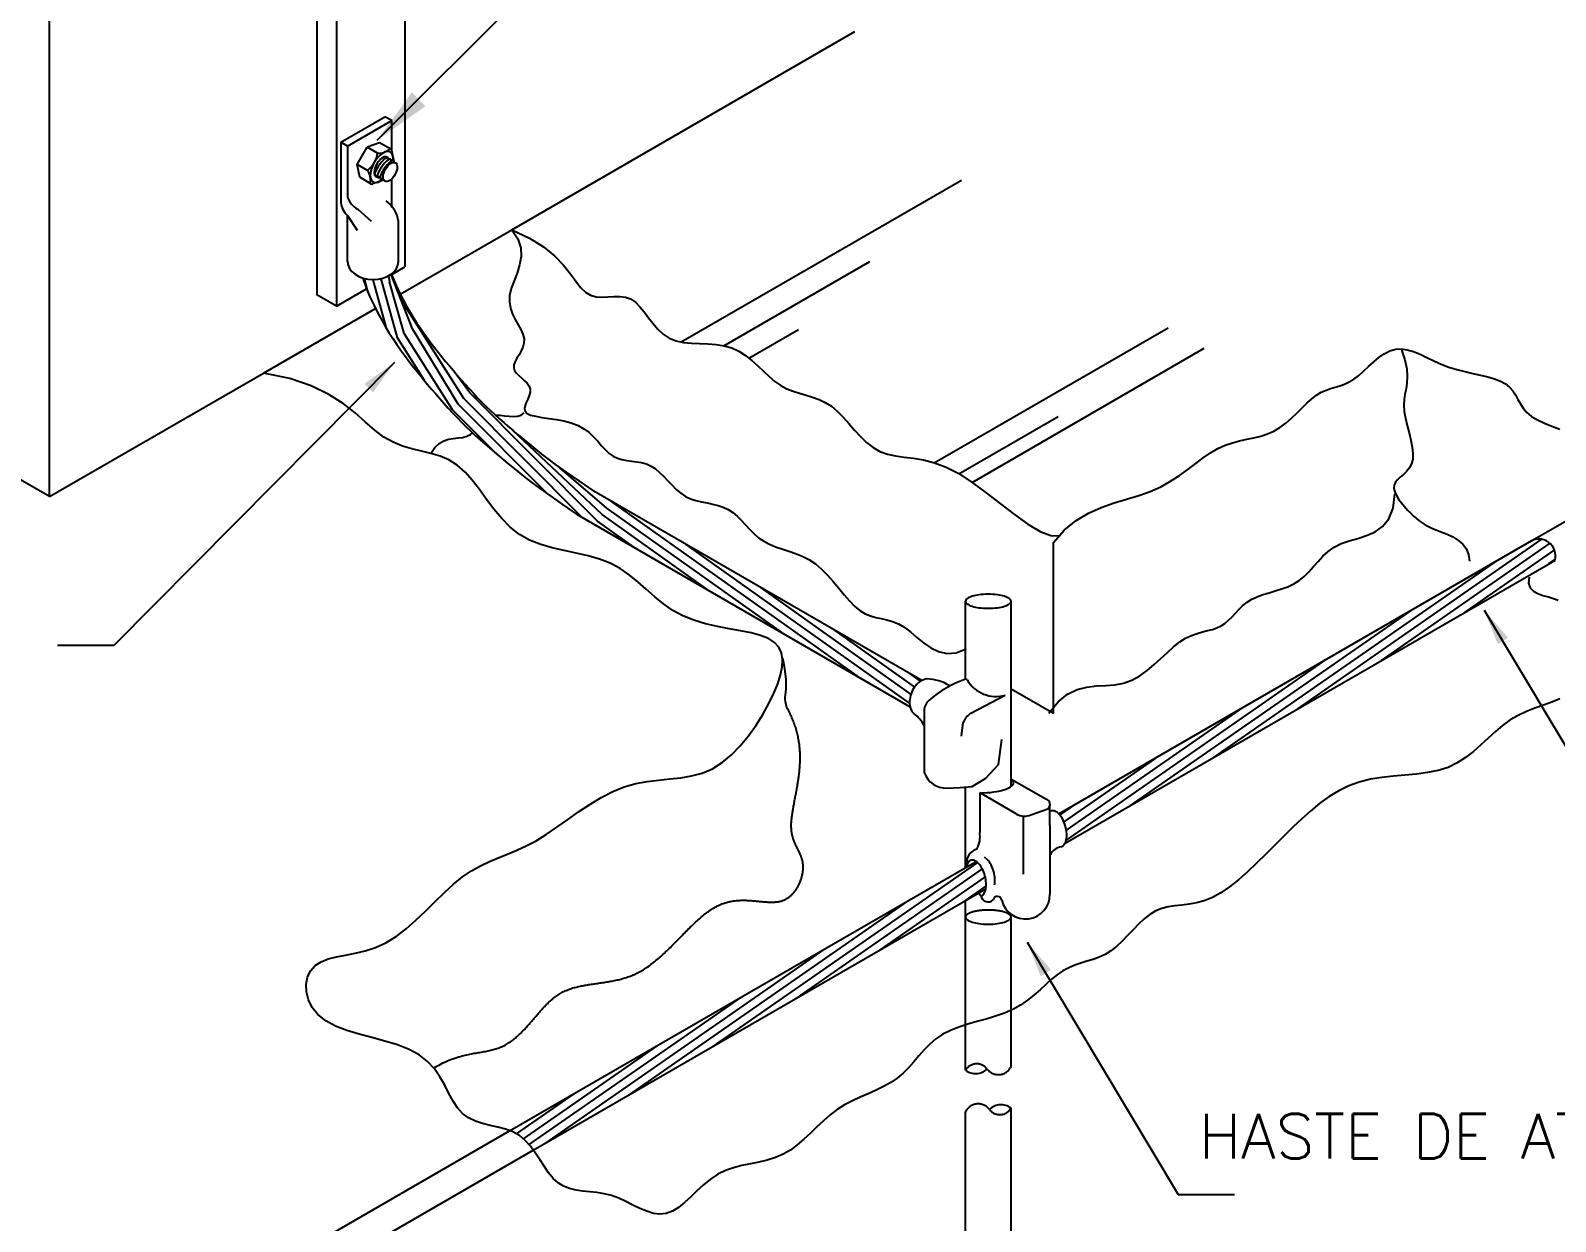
# Model space of a CAD drawing. Header units: millimetres. Extents: x -5068.9 to -5052.3, y -4736.3 to -4715.4.
# Drawn here: x -5063.64 to -5056.86, y -4729.06 to -4723.77 of the extents above; entities that cross this region are included whole.
import ezdxf

# ---------------------------------------------------------------- set-up
doc = ezdxf.new("R2010")
doc.units = ezdxf.units.MM
doc.header["$LTSCALE"] = 10
doc.linetypes.add('DASHEDX2', pattern=[1.5, 1, -0.5])
doc.layers.add('Termotécnica', color=7, linetype='Continuous')
doc.styles.add('r80', font='romans.shx')

msp = doc.modelspace()

# ---------------------------------------------------------------- linework, layer by layer
at = {"layer": 'Termotécnica', "color": 2}
for p, q in [((-5063.5553, -4725.8398), (-5063.5553, -4718.0406)), ((-5061.9753, -4723.5247), (-5061.9753, -4724.8181)), ((-5062.3667, -4723.6496), (-5062.3667, -4724.9431)), ((-5062.2792, -4723.7001), (-5062.2792, -4724.9936)), ((-5062.2792, -4723.7001), (-5062.2792, -4724.9936)), ((-5062.1871, -4724.3628), (-5062.1428, -4724.2861)), ((-5062.0874, -4724.2669), (-5062.1428, -4724.2861)), ((-5062.0967, -4724.3127), (-5062.1428, -4724.2861)), ((-5062.0372, -4724.2958), (-5062.0874, -4724.2669)), ((-5062.0233, -4724.3522), (-5062.0329, -4724.3018)), ((-5062.176, -4724.4203), (-5062.1871, -4724.3628)), ((-5062.141, -4724.3894), (-5062.1871, -4724.3628)), ((-5062.0624, -4724.3291), (-5062.0635, -4724.3375)), ((-5062.0499, -4724.3335), (-5062.0514, -4724.3445)), ((-5062.0379, -4724.3404), (-5062.0393, -4724.3514)), ((-5062.0259, -4724.3473), (-5062.0266, -4724.3537)), ((-5062.1258, -4724.4493), (-5062.176, -4724.4203)), ((-5062.07, -4724.4332), (-5062.1185, -4724.45)), ((-5062.1068, -4724.415), (-5062.096, -4724.4089)), ((-5062.0949, -4724.422), (-5062.084, -4724.4158)), ((-5062.0829, -4724.4286), (-5062.072, -4724.4224)), ((-5062.23, -4724.7947), (-5062.23, -4724.5911)), ((-5062.0035, -4724.7947), (-5062.0035, -4724.6169)), ((-5061.9958, -4724.9394), (-5061.5002, -4724.6533)), ((-5062.0337, -4724.8518), (-5061.9753, -4724.8181)), ((-5062.2792, -4724.9936), (-5062.1452, -4724.9162)), ((-5062.2792, -4724.9936), (-5062.3667, -4724.9431)), ((-5062.6038, -4725.2904), (-5062.1059, -4725.003)), ((-5062.0218, -4725.2437), (-5063.2688, -4726.5014)), ((-5059.0922, -4726.8042), (-5059.0922, -4726.0438)), ((-5059.4833, -4726.6518), (-5059.4833, -4726.3048)), ((-5059.2807, -4727.1281), (-5059.2807, -4726.3048)), ((-5057.1778, -4726.3437), (-5056.5065, -4727.4661)), ((-5063.2688, -4726.5014), (-5063.5188, -4726.5014)), ((-5059.4595, -4726.803), (-5059.3062, -4726.7226)), ((-5059.0922, -4726.8042), (-5059.2807, -4726.6953)), ((-5059.667, -4726.7914), (-5059.667, -4727.0663)), ((-5059.5004, -4726.9043), (-5059.4937, -4726.8443)), ((-5059.4833, -4727.4886), (-5059.4833, -4727.1303)), ((-5059.4202, -4727.1563), (-5059.4202, -4727.3333)), ((-5059.2575, -4727.2496), (-5059.4175, -4727.1563)), ((-5059.1257, -4727.1846), (-5059.2766, -4727.0986)), ((-5059.1922, -4727.2541), (-5059.1178, -4727.2269)), ((-5059.1077, -4727.3009), (-5059.1077, -4727.2118)), ((-5059.2275, -4727.26), (-5059.2275, -4727.5177)), ((-5059.1077, -4727.3009), (-5059.1077, -4727.6069)), ((-5059.4833, -4727.7089), (-5059.4833, -4727.6353)), ((-5059.209, -4727.8202), (-5058.5377, -4728.9425)), ((-5058.5377, -4728.9425), (-5058.2877, -4728.9425))]:
    msp.add_line(p, q, dxfattribs=at)
at = {"layer": 'Termotécnica', "color": 2, "ltscale": 1.6}
for p, q in [((-5062.0983, -4724.2557), (-5060.8418, -4722.9991)), ((-5062.2604, -4724.2644), (-5062.0638, -4724.1509)), ((-5062.2302, -4724.2818), (-5062.0336, -4724.1683)), ((-5062.0336, -4724.1683), (-5062.0638, -4724.1509)), ((-5062.0336, -4724.2998), (-5062.0336, -4724.1683)), ((-5062.2604, -4724.2644), (-5062.2604, -4724.5251)), ((-5062.2302, -4724.2818), (-5062.2604, -4724.2644)), ((-5062.2302, -4724.2818), (-5062.2302, -4724.5076)), ((-5062.0336, -4724.5488), (-5062.0336, -4724.4269)), ((-5062.1848, -4724.5624), (-5062.1251, -4724.6148)), ((-5062.2309, -4724.5898), (-5062.1868, -4724.6559))]:
    msp.add_line(p, q, dxfattribs=at)
at = {"layer": 'Termotécnica', "color": 3}
for p, q in [((-5063.5553, -4725.8398), (-5067.4355, -4723.5996)), ((-5061.5002, -4724.6533), (-5059.9753, -4723.7729)), ((-5063.5553, -4725.8398), (-5062.6038, -4725.2904)), ((-5059.6778, -4726.6569), (-5061.136, -4725.8151)), ((-5059.7299, -4726.7735), (-5061.2073, -4725.9206)), ((-5059.0687, -4727.2493), (-5056.9657, -4726.0351)), ((-5059.0405, -4727.3797), (-5056.8638, -4726.123)), ((-5061.5097, -4728.6586), (-5059.4362, -4727.4615)), ((-5061.4044, -4728.7444), (-5059.3932, -4727.5833))]:
    msp.add_line(p, q, dxfattribs=at)
at = {"layer": 'Termotécnica', "color": 1}
for p, q in [((-5060.7466, -4725.1519), (-5059.5004, -4724.4325)), ((-5061.942, -4725.0944), (-5062.0362, -4724.8517)), ((-5060.5575, -4725.1691), (-5059.908, -4724.7941)), ((-5062.1378, -4724.9343), (-5062.1552, -4724.8704)), ((-5062.0576, -4725.0909), (-5062.1166, -4724.8754)), ((-5062.0087, -4725.1334), (-5062.0805, -4724.871)), ((-5061.9783, -4725.1142), (-5062.0429, -4724.8849)), ((-5061.7125, -4725.4032), (-5061.9915, -4724.9656)), ((-5061.7635, -4725.4539), (-5061.9783, -4725.1142)), ((-5061.738, -4725.4286), (-5061.942, -4725.0944)), ((-5060.4463, -4725.2243), (-5060.2261, -4725.0971)), ((-5059.6218, -4725.6892), (-5058.5825, -4725.0891)), ((-5061.8886, -4725.3233), (-5062.0087, -4725.1334)), ((-5059.4536, -4725.7762), (-5058.4216, -4725.1803)), ((-5061.687, -4725.3778), (-5061.7525, -4725.2877)), ((-5061.1189, -4725.949), (-5061.687, -4725.3778)), ((-5061.5716, -4725.6468), (-5061.7635, -4725.4539)), ((-5061.3401, -4725.8286), (-5061.738, -4725.4286)), ((-5061.1851, -4725.9333), (-5061.7125, -4725.4032)), ((-5061.098, -4725.9197), (-5061.5204, -4725.5217)), ((-5059.5121, -4725.7381), (-5059.0715, -4725.4837)), ((-5061.0772, -4725.8903), (-5061.2859, -4725.7112)), ((-5059.9547, -4726.6438), (-5061.0564, -4725.861)), ((-5060.6175, -4726.2611), (-5061.098, -4725.9197)), ((-5060.2861, -4726.4524), (-5061.0772, -4725.8903)), ((-5060.9489, -4726.0698), (-5061.1189, -4725.949)), ((-5059.732, -4726.7578), (-5060.725, -4726.0524)), ((-5056.9226, -4726.0292), (-5058.0069, -4726.7829)), ((-5056.8853, -4726.0471), (-5057.635, -4726.5682)), ((-5056.8652, -4726.0769), (-5057.2632, -4726.3535)), ((-5057.1336, -4726.132), (-5058.3788, -4726.9976)), ((-5056.8628, -4726.119), (-5056.8913, -4726.1388)), ((-5059.7259, -4726.7181), (-5060.3936, -4726.2437)), ((-5057.5054, -4726.3467), (-5058.7506, -4727.2123)), ((-5059.7093, -4726.6857), (-5060.0622, -4726.435)), ((-5057.8773, -4726.5614), (-5059.0357, -4727.3667)), ((-5059.6833, -4726.6601), (-5059.7308, -4726.6264)), ((-5058.2492, -4726.7761), (-5059.0351, -4727.3224)), ((-5058.621, -4726.9908), (-5059.0454, -4727.2858)), ((-5058.9929, -4727.2055), (-5059.0636, -4727.2547)), ((-5059.4303, -4727.4658), (-5060.61, -4728.2858)), ((-5059.4085, -4727.4944), (-5060.2381, -4728.0711)), ((-5059.3957, -4727.5293), (-5059.8662, -4727.8564)), ((-5059.3915, -4727.5702), (-5059.4944, -4727.6417)), ((-5059.7259, -4727.6274), (-5060.9818, -4728.5005)), ((-5060.1085, -4727.8496), (-5061.3537, -4728.7152)), ((-5060.4804, -4728.0643), (-5061.4236, -4728.72)), ((-5060.8522, -4728.279), (-5061.4493, -4728.6941)), ((-5061.2241, -4728.4937), (-5061.4807, -4728.6721))]:
    msp.add_line(p, q, dxfattribs=at)
at = {"layer": 'Termotécnica', "color": 1, "linetype": 'DASHEDX2'}
for p, q in [((-5056.9657, -4726.0351), (-5055.327, -4725.089)), ((-5059.4833, -4728.3895), (-5059.4833, -4727.7089)), ((-5059.2807, -4728.3735), (-5059.2807, -4727.7089)), ((-5059.4833, -4729.718), (-5059.4833, -4728.5744)), ((-5059.2807, -4729.718), (-5059.2807, -4728.5583)), ((-5063.6158, -4729.8745), (-5061.5097, -4728.6586)), ((-5063.5105, -4729.9604), (-5061.4044, -4728.7444))]:
    msp.add_line(p, q, dxfattribs=at)
at = {"layer": 'Termotécnica', "color": 2}
for points in [[(-5061.5002, -4724.6533), (-5061.4728, -4724.694), (-5061.4599, -4724.7338), (-5061.4584, -4724.7725), (-5061.465, -4724.81), (-5061.4766, -4724.8462), (-5061.4901, -4724.8809), (-5061.5022, -4724.914), (-5061.5099, -4724.9452), (-5061.5108, -4724.9746), (-5061.5057, -4725.0021), (-5061.4964, -4725.0281), (-5061.4846, -4725.0525), (-5061.4719, -4725.0755), (-5061.46, -4725.0973), (-5061.4506, -4725.1181), (-5061.4455, -4725.1379), (-5061.4457, -4725.1569), (-5061.4504, -4725.175), (-5061.4582, -4725.1924), (-5061.4675, -4725.2089), (-5061.4769, -4725.2246), (-5061.485, -4725.2395), (-5061.4904, -4725.2535), (-5061.4916, -4725.2666), (-5061.4876, -4725.2789), (-5061.4793, -4725.2906), (-5061.4682, -4725.3019), (-5061.4556, -4725.313), (-5061.4429, -4725.3243), (-5061.4315, -4725.336), (-5061.4228, -4725.3483), (-5061.4182, -4725.3615), (-5061.4185, -4725.3758), (-5061.4227, -4725.3907), (-5061.4289, -4725.4059), (-5061.4355, -4725.4209), (-5061.4408, -4725.4352), (-5061.4432, -4725.4484), (-5061.4409, -4725.46), (-5061.4323, -4725.4696), (-5061.4162, -4725.477), (-5061.3936, -4725.4826), (-5061.366, -4725.4873), (-5061.3348, -4725.4918), (-5061.3017, -4725.4969), (-5061.2682, -4725.5033), (-5061.2356, -4725.5118), (-5061.2056, -4725.5232), (-5061.1793, -4725.5379), (-5061.1564, -4725.5552), (-5061.1361, -4725.5742), (-5061.1177, -4725.5939), (-5061.1005, -4725.6134), (-5061.0839, -4725.6316), (-5061.0672, -4725.6476), (-5061.0495, -4725.6604), (-5061.0304, -4725.6694), (-5061.0101, -4725.6754), (-5060.9889, -4725.6792), (-5060.9671, -4725.682), (-5060.9451, -4725.6848), (-5060.9232, -4725.6887), (-5060.9017, -4725.6946), (-5060.8811, -4725.7036), (-5060.8615, -4725.7165), (-5060.8427, -4725.7324), (-5060.8244, -4725.7506), (-5060.8062, -4725.7699), (-5060.7878, -4725.7894), (-5060.7688, -4725.808), (-5060.7489, -4725.8249), (-5060.7278, -4725.839), (-5060.7052, -4725.8496), (-5060.6814, -4725.8573), (-5060.6569, -4725.8631), (-5060.6321, -4725.868), (-5060.6073, -4725.8728), (-5060.5831, -4725.8785), (-5060.5598, -4725.886), (-5060.5378, -4725.8963), (-5060.5174, -4725.91), (-5060.4983, -4725.9265), (-5060.4799, -4725.9451), (-5060.4616, -4725.9648), (-5060.443, -4725.9848), (-5060.4235, -4726.0043), (-5060.4026, -4726.0224), (-5060.3798, -4726.0382), (-5060.3546, -4726.0513), (-5060.3275, -4726.0622), (-5060.2989, -4726.0721), (-5060.2692, -4726.0818), (-5060.2391, -4726.0923), (-5060.2089, -4726.1047), (-5060.1791, -4726.1198), (-5060.1503, -4726.1388), (-5060.1227, -4726.1621), (-5060.0964, -4726.1888), (-5060.0711, -4726.2176), (-5060.0466, -4726.2472), (-5060.0227, -4726.2762), (-5059.9992, -4726.3033), (-5059.976, -4726.3272), (-5059.9527, -4726.3465), (-5059.9293, -4726.3603), (-5059.9057, -4726.3698), (-5059.8818, -4726.3765), (-5059.8575, -4726.3818), (-5059.8327, -4726.3873), (-5059.8075, -4726.3945), (-5059.7817, -4726.405), (-5059.7552, -4726.4202), (-5059.728, -4726.441), (-5059.6996, -4726.4652), (-5059.6696, -4726.4898), (-5059.6376, -4726.5119), (-5059.6032, -4726.5286), (-5059.5658, -4726.5369), (-5059.5251, -4726.5338), (-5059.4805, -4726.5166)], [(-5061.5002, -4724.6533), (-5061.4212, -4724.6905), (-5061.3583, -4724.7301), (-5061.3089, -4724.7707), (-5061.2704, -4724.8105), (-5061.2402, -4724.8481), (-5061.2155, -4724.8818), (-5061.1939, -4724.91), (-5061.1727, -4724.9312), (-5061.1497, -4724.9445), (-5061.125, -4724.951), (-5061.0991, -4724.953), (-5061.0727, -4724.9522), (-5061.0462, -4724.9506), (-5061.0202, -4724.9503), (-5060.9952, -4724.9531), (-5060.9719, -4724.961), (-5060.9504, -4724.9755), (-5060.9305, -4724.9954), (-5060.9112, -4725.019), (-5060.8918, -4725.0447), (-5060.8718, -4725.0709), (-5060.8502, -4725.0958), (-5060.8264, -4725.1178), (-5060.7998, -4725.1353), (-5060.7697, -4725.147), (-5060.7367, -4725.154), (-5060.7016, -4725.1578), (-5060.6652, -4725.1597), (-5060.6283, -4725.1613), (-5060.5916, -4725.164), (-5060.5559, -4725.1694), (-5060.5221, -4725.1789), (-5060.4906, -4725.1935), (-5060.4612, -4725.2124), (-5060.4335, -4725.2344), (-5060.407, -4725.2583), (-5060.3813, -4725.2826), (-5060.3559, -4725.3062), (-5060.3303, -4725.3279), (-5060.3041, -4725.3462), (-5060.2769, -4725.3605), (-5060.2489, -4725.3715), (-5060.2204, -4725.3805), (-5060.1916, -4725.3887), (-5060.1628, -4725.3973), (-5060.1343, -4725.4075), (-5060.1063, -4725.4207), (-5060.0792, -4725.438), (-5060.053, -4725.4602), (-5060.0274, -4725.4863), (-5060.002, -4725.5147), (-5059.9765, -4725.544), (-5059.9503, -4725.5727), (-5059.923, -4725.5992), (-5059.8942, -4725.622), (-5059.8635, -4725.6397), (-5059.8304, -4725.6514), (-5059.7947, -4725.6587), (-5059.7563, -4725.6638), (-5059.7147, -4725.6691), (-5059.6699, -4725.6768), (-5059.6216, -4725.6892), (-5059.5695, -4725.7086), (-5059.5135, -4725.7372), (-5059.4536, -4725.7762), (-5059.3912, -4725.8224), (-5059.3282, -4725.8717), (-5059.2661, -4725.9196), (-5059.2067, -4725.962), (-5059.1519, -4725.9946), (-5059.1033, -4726.0132), (-5059.0626, -4726.0135)], [(-5059.0922, -4726.0438), (-5059.044, -4725.9885), (-5058.9918, -4725.9456), (-5058.9368, -4725.9127), (-5058.8801, -4725.8876), (-5058.823, -4725.8677), (-5058.7668, -4725.8509), (-5058.7125, -4725.8348), (-5058.6616, -4725.8169), (-5058.6147, -4725.7956), (-5058.5717, -4725.7714), (-5058.532, -4725.7453), (-5058.495, -4725.7185), (-5058.46, -4725.6921), (-5058.4266, -4725.667), (-5058.394, -4725.6445), (-5058.3618, -4725.6257), (-5058.3294, -4725.6112), (-5058.297, -4725.6003), (-5058.2646, -4725.5919), (-5058.2327, -4725.5849), (-5058.2013, -4725.5782), (-5058.1706, -4725.5706), (-5058.141, -4725.5611), (-5058.1125, -4725.5486), (-5058.0853, -4725.5322), (-5058.0594, -4725.5127), (-5058.0346, -4725.4911), (-5058.0108, -4725.4685), (-5057.9878, -4725.4459), (-5057.9656, -4725.4243), (-5057.9438, -4725.4048), (-5057.9225, -4725.3884), (-5057.9015, -4725.3759), (-5057.8807, -4725.3665), (-5057.86, -4725.3591), (-5057.8394, -4725.3529), (-5057.8188, -4725.3466), (-5057.7982, -4725.3392), (-5057.7773, -4725.3298), (-5057.7563, -4725.3173), (-5057.735, -4725.3009), (-5057.7134, -4725.2818), (-5057.6913, -4725.2612), (-5057.6688, -4725.2405), (-5057.6457, -4725.2211), (-5057.6219, -4725.2043), (-5057.5975, -4725.1914), (-5057.5723, -4725.1838), (-5057.5463, -4725.1825), (-5057.5194, -4725.1867), (-5057.4914, -4725.1953), (-5057.4625, -4725.2072), (-5057.4324, -4725.2211), (-5057.4012, -4725.2359), (-5057.3687, -4725.2506), (-5057.3349, -4725.2639), (-5057.2998, -4725.275), (-5057.2642, -4725.2842), (-5057.2287, -4725.2923), (-5057.1943, -4725.2998), (-5057.1616, -4725.3075), (-5057.1316, -4725.316), (-5057.105, -4725.326), (-5057.0826, -4725.338), (-5057.0648, -4725.3527), (-5057.0507, -4725.3695), (-5057.0389, -4725.3879), (-5057.0281, -4725.4073), (-5057.0168, -4725.4272), (-5057.0037, -4725.4469), (-5056.9875, -4725.4658), (-5056.9668, -4725.4833), (-5056.9408, -4725.4991), (-5056.9102, -4725.5134), (-5056.8764, -4725.5266), (-5056.8407, -4725.5393)], [(-5057.5463, -4725.1825), (-5057.5303, -4725.2316), (-5057.5219, -4725.2722), (-5057.5194, -4725.3061), (-5057.521, -4725.3349), (-5057.5251, -4725.3603), (-5057.53, -4725.384), (-5057.5339, -4725.4076), (-5057.5352, -4725.4329), (-5057.5327, -4725.4611), (-5057.5271, -4725.4917), (-5057.5195, -4725.5238), (-5057.5113, -4725.5564), (-5057.5035, -4725.5885), (-5057.4974, -4725.6193), (-5057.4942, -4725.6478), (-5057.4951, -4725.6731), (-5057.5009, -4725.6945), (-5057.5106, -4725.7125), (-5057.523, -4725.7277), (-5057.5367, -4725.7409), (-5057.5504, -4725.753), (-5057.5628, -4725.7644), (-5057.5725, -4725.7761), (-5057.5782, -4725.7888), (-5057.5791, -4725.8029), (-5057.5754, -4725.8182), (-5057.5681, -4725.8344), (-5057.5578, -4725.851), (-5057.5455, -4725.8677), (-5057.5319, -4725.8838), (-5057.5178, -4725.8992), (-5057.504, -4725.9133), (-5057.4912, -4725.9259), (-5057.4789, -4725.937), (-5057.4666, -4725.947), (-5057.454, -4725.9561), (-5057.4403, -4725.9646), (-5057.4252, -4725.9727), (-5057.408, -4725.9808), (-5057.3883, -4725.9889), (-5057.3659, -4725.9976), (-5057.3418, -4726.0073), (-5057.3175, -4726.0189), (-5057.2944, -4726.0329), (-5057.274, -4726.05), (-5057.2577, -4726.0709), (-5057.2468, -4726.0963), (-5057.2429, -4726.1268)], [(-5056.841, -4726.7379), (-5056.8773, -4726.7531), (-5056.9145, -4726.767), (-5056.9522, -4726.7807), (-5056.9897, -4726.7955), (-5057.0264, -4726.8124), (-5057.0618, -4726.8326), (-5057.0955, -4726.8568), (-5057.1279, -4726.8843), (-5057.1599, -4726.9135), (-5057.192, -4726.9434), (-5057.2252, -4726.9726), (-5057.2601, -4726.9998), (-5057.2974, -4727.0237), (-5057.3378, -4727.0431), (-5057.382, -4727.0571), (-5057.4292, -4727.0667), (-5057.4787, -4727.0732), (-5057.5296, -4727.078), (-5057.5813, -4727.0825), (-5057.6329, -4727.0882), (-5057.6836, -4727.0963), (-5057.7326, -4727.1084), (-5057.7793, -4727.1254), (-5057.8238, -4727.1472), (-5057.8666, -4727.1732), (-5057.9081, -4727.2029), (-5057.9485, -4727.2358), (-5057.9884, -4727.2714), (-5058.0281, -4727.3092), (-5058.068, -4727.3486), (-5058.1083, -4727.389), (-5058.1489, -4727.4296), (-5058.1896, -4727.4693), (-5058.2301, -4727.5072), (-5058.2702, -4727.5424), (-5058.3096, -4727.5738), (-5058.3481, -4727.6004), (-5058.3855, -4727.6214), (-5058.4216, -4727.6361), (-5058.4563, -4727.6457), (-5058.4896, -4727.6516), (-5058.5217, -4727.6555), (-5058.5525, -4727.6588), (-5058.5821, -4727.6631), (-5058.6105, -4727.6699), (-5058.6378, -4727.6807), (-5058.664, -4727.6966), (-5058.6893, -4727.7168), (-5058.714, -4727.7401), (-5058.7383, -4727.7652), (-5058.7625, -4727.7909), (-5058.7868, -4727.8158), (-5058.8114, -4727.8388), (-5058.8367, -4727.8586), (-5058.8626, -4727.8744), (-5058.8893, -4727.8867), (-5058.9163, -4727.8967), (-5058.9435, -4727.9053), (-5058.9707, -4727.9137), (-5058.9978, -4727.9228), (-5059.0244, -4727.9338), (-5059.0504, -4727.9476), (-5059.0756, -4727.9649), (-5059.1006, -4727.9853), (-5059.1257, -4728.0077), (-5059.1516, -4728.0314), (-5059.1788, -4728.0553), (-5059.2077, -4728.0785), (-5059.2389, -4728.1003), (-5059.273, -4728.1196), (-5059.3101, -4728.1358), (-5059.3496, -4728.1497), (-5059.3906, -4728.1619), (-5059.4321, -4728.1733), (-5059.4732, -4728.1849), (-5059.5129, -4728.1976), (-5059.5504, -4728.2121), (-5059.5846, -4728.2293), (-5059.6149, -4728.2499), (-5059.642, -4728.2732), (-5059.6667, -4728.2985), (-5059.69, -4728.3249), (-5059.7126, -4728.3516), (-5059.7357, -4728.3778), (-5059.76, -4728.4025), (-5059.7864, -4728.425), (-5059.8157, -4728.4447), (-5059.8473, -4728.4622), (-5059.8808, -4728.4782), (-5059.9155, -4728.4936), (-5059.9507, -4728.5091), (-5059.9859, -4728.5255), (-5060.0204, -4728.5437), (-5060.0535, -4728.5644), (-5060.0849, -4728.5881), (-5060.1149, -4728.6142), (-5060.1439, -4728.6416), (-5060.1726, -4728.6693), (-5060.2014, -4728.6963), (-5060.2309, -4728.7216), (-5060.2616, -4728.7442), (-5060.2939, -4728.7631), (-5060.3283, -4728.7776), (-5060.3644, -4728.7887), (-5060.4016, -4728.7975), (-5060.4394, -4728.8053), (-5060.4771, -4728.8135), (-5060.5143, -4728.8231), (-5060.5504, -4728.8356), (-5060.5848, -4728.852), (-5060.6171, -4728.8733), (-5060.6476, -4728.8981), (-5060.6767, -4728.9249), (-5060.7046, -4728.9517), (-5060.7319, -4728.9771), (-5060.7588, -4728.9992), (-5060.7859, -4729.0164), (-5060.8133, -4729.027), (-5060.8416, -4729.0298), (-5060.8705, -4729.0257), (-5060.9002, -4729.0165), (-5060.9306, -4729.0036), (-5060.9614, -4728.9887), (-5060.9928, -4728.9732), (-5061.0246, -4728.9588), (-5061.0567, -4728.9469), (-5061.0891, -4728.9388), (-5061.1213, -4728.9335), (-5061.1532, -4728.9299), (-5061.1843, -4728.9265), (-5061.2143, -4728.9222), (-5061.2428, -4728.9157), (-5061.2696, -4728.9055), (-5061.2941, -4728.8906), (-5061.3164, -4728.87), (-5061.3369, -4728.8448), (-5061.3564, -4728.8164), (-5061.3758, -4728.7864), (-5061.3956, -4728.7563), (-5061.4168, -4728.7275), (-5061.4401, -4728.7016), (-5061.4663, -4728.68), (-5061.4957, -4728.6638), (-5061.5278, -4728.6518), (-5061.5615, -4728.6426), (-5061.5958, -4728.6344), (-5061.6296, -4728.6259), (-5061.662, -4728.6154), (-5061.692, -4728.6013), (-5061.7186, -4728.5822), (-5061.7411, -4728.5569), (-5061.7608, -4728.5264), (-5061.7793, -4728.4923), (-5061.7983, -4728.4562), (-5061.8194, -4728.4194), (-5061.8442, -4728.3837), (-5061.8743, -4728.3504), (-5061.9115, -4728.3212), (-5061.9566, -4728.2971), (-5062.0081, -4728.2772), (-5062.0638, -4728.2601), (-5062.1215, -4728.2445), (-5062.1788, -4728.2291), (-5062.2337, -4728.2124), (-5062.2838, -4728.1932), (-5062.327, -4728.17), (-5062.3614, -4728.142), (-5062.387, -4728.1103), (-5062.4041, -4728.0762), (-5062.4131, -4728.0414), (-5062.4142, -4728.0072), (-5062.408, -4727.9752), (-5062.3946, -4727.947), (-5062.3745, -4727.9239), (-5062.348, -4727.9069), (-5062.3161, -4727.8948), (-5062.2796, -4727.8857), (-5062.2394, -4727.8779), (-5062.1965, -4727.8695), (-5062.1516, -4727.8588), (-5062.1058, -4727.8439), (-5062.0599, -4727.823), (-5062.0146, -4727.795), (-5061.9702, -4727.7609), (-5061.9266, -4727.7226), (-5061.8836, -4727.6818), (-5061.8414, -4727.6403), (-5061.7998, -4727.5999), (-5061.7589, -4727.5624), (-5061.7186, -4727.5295), (-5061.6787, -4727.5024), (-5061.6392, -4727.4803), (-5061.5996, -4727.4616), (-5061.5598, -4727.4449), (-5061.5194, -4727.4289), (-5061.4781, -4727.4119), (-5061.4358, -4727.3925), (-5061.3921, -4727.3693), (-5061.3468, -4727.3414), (-5061.3, -4727.3097), (-5061.2519, -4727.2759), (-5061.2029, -4727.2414), (-5061.153, -4727.208), (-5061.1024, -4727.1771), (-5061.0515, -4727.1503), (-5061.0003, -4727.1291), (-5060.9491, -4727.1146), (-5060.8982, -4727.1054), (-5060.8477, -4727.0994), (-5060.7977, -4727.0947), (-5060.7487, -4727.0893), (-5060.7006, -4727.0812), (-5060.6539, -4727.0684), (-5060.6085, -4727.0491), (-5060.5649, -4727.0217), (-5060.5233, -4726.9871), (-5060.4841, -4726.947), (-5060.4475, -4726.9026), (-5060.4141, -4726.8557), (-5060.384, -4726.8076), (-5060.3577, -4726.7599), (-5060.3355, -4726.714), (-5060.3178, -4726.6712), (-5060.305, -4726.6318), (-5060.2976, -4726.5959), (-5060.2962, -4726.5635), (-5060.3011, -4726.5347), (-5060.3129, -4726.5096), (-5060.3322, -4726.4883), (-5060.3592, -4726.4708), (-5060.3943, -4726.457), (-5060.4361, -4726.4459), (-5060.4831, -4726.4363), (-5060.5336, -4726.4271), (-5060.5861, -4726.417), (-5060.6389, -4726.4049), (-5060.6904, -4726.3896), (-5060.7391, -4726.37), (-5060.7838, -4726.3452), (-5060.8251, -4726.3163), (-5060.8642, -4726.2847), (-5060.902, -4726.2517), (-5060.9397, -4726.219), (-5060.9783, -4726.1878), (-5061.0189, -4726.1595), (-5061.0626, -4726.1357), (-5061.1102, -4726.1172), (-5061.1608, -4726.1029), (-5061.2133, -4726.0909), (-5061.2667, -4726.0797), (-5061.3198, -4726.0676), (-5061.3715, -4726.0527), (-5061.4207, -4726.0335), (-5061.4663, -4726.0082), (-5061.5075, -4725.9757), (-5061.5449, -4725.9375), (-5061.5794, -4725.8955), (-5061.6121, -4725.8518), (-5061.6437, -4725.8083), (-5061.6754, -4725.7672), (-5061.7079, -4725.7303), (-5061.7423, -4725.6998), (-5061.7792, -4725.6769), (-5061.8183, -4725.6603), (-5061.8592, -4725.6479), (-5061.9011, -4725.6375), (-5061.9436, -4725.6272), (-5061.986, -4725.6147), (-5062.028, -4725.5981), (-5062.0688, -4725.5753), (-5062.1085, -4725.5448), (-5062.1497, -4725.5083), (-5062.1955, -4725.468), (-5062.2491, -4725.4262), (-5062.3135, -4725.3853), (-5062.3918, -4725.3476), (-5062.4873, -4725.3152), (-5062.6038, -4725.2904)], [(-5061.5718, -4725.4783), (-5061.5698, -4725.4779), (-5061.5511, -4725.478), (-5061.5317, -4725.4799), (-5061.5121, -4725.4821), (-5061.493, -4725.4833), (-5061.4749, -4725.4822), (-5061.4586, -4725.4775), (-5061.4445, -4725.4677)], [(-5061.8592, -4725.6479), (-5061.8421, -4725.6211), (-5061.8231, -4725.6029), (-5061.8025, -4725.5913), (-5061.7812, -4725.5847), (-5061.7597, -4725.5811), (-5061.7385, -4725.579), (-5061.7184, -4725.5764), (-5061.6999, -4725.5716), (-5061.6835, -4725.5632), (-5061.6744, -4725.5563)], [(-5059.1127, -4726.8029), (-5059.0719, -4726.7523), (-5059.0299, -4726.7183), (-5058.9872, -4726.6974), (-5058.9443, -4726.6862), (-5058.9016, -4726.6812), (-5058.8598, -4726.6791), (-5058.8191, -4726.6763), (-5058.7803, -4726.6695), (-5058.7435, -4726.656), (-5058.7088, -4726.6366), (-5058.6758, -4726.6129), (-5058.6445, -4726.5865), (-5058.6145, -4726.5589), (-5058.5858, -4726.5319), (-5058.558, -4726.5069), (-5058.531, -4726.4856), (-5058.5046, -4726.4692), (-5058.4788, -4726.457), (-5058.454, -4726.448), (-5058.4301, -4726.4412), (-5058.4073, -4726.4354), (-5058.3857, -4726.4298), (-5058.3656, -4726.4231), (-5058.3469, -4726.4145), (-5058.3299, -4726.403), (-5058.3139, -4726.3893), (-5058.2985, -4726.3738), (-5058.2831, -4726.3574), (-5058.2672, -4726.3407), (-5058.2501, -4726.3244), (-5058.2314, -4726.3092), (-5058.2104, -4726.2959), (-5058.1869, -4726.2847), (-5058.1612, -4726.2754), (-5058.1341, -4726.267), (-5058.1062, -4726.2588), (-5058.0781, -4726.25), (-5058.0506, -4726.24), (-5058.0242, -4726.2278), (-5057.9997, -4726.2128), (-5057.9774, -4726.1945), (-5057.9567, -4726.1736), (-5057.9366, -4726.151), (-5057.9162, -4726.1277), (-5057.8946, -4726.1049), (-5057.8707, -4726.0833), (-5057.8438, -4726.0641), (-5057.8127, -4726.0482), (-5057.7772, -4726.036), (-5057.7389, -4726.0252), (-5057.7, -4726.0129), (-5057.6627, -4725.9962), (-5057.6293, -4725.9722), (-5057.6019, -4725.9381), (-5057.5828, -4725.8909), (-5057.5742, -4725.8276)], [(-5056.9777, -4726.1973), (-5056.9799, -4726.2246), (-5056.9729, -4726.2451), (-5056.9586, -4726.2601), (-5056.9391, -4726.271), (-5056.9164, -4726.2792), (-5056.8924, -4726.2858), (-5056.869, -4726.2923), (-5056.8484, -4726.3)], [(-5061.8475, -4728.3801), (-5061.8326, -4728.3713), (-5061.8188, -4728.3637), (-5061.8059, -4728.3571), (-5061.7939, -4728.3514), (-5061.7828, -4728.3465), (-5061.7723, -4728.3423), (-5061.7625, -4728.3387), (-5061.7533, -4728.3355), (-5061.7446, -4728.3327), (-5061.7363, -4728.3301), (-5061.7284, -4728.3278), (-5061.7209, -4728.3258), (-5061.7137, -4728.3239), (-5061.7067, -4728.3223), (-5061.6998, -4728.3207), (-5061.6931, -4728.3193), (-5061.6864, -4728.3179), (-5061.6798, -4728.3167), (-5061.6732, -4728.3155), (-5061.6667, -4728.3143), (-5061.6603, -4728.3132), (-5061.6539, -4728.3121), (-5061.6476, -4728.311), (-5061.6414, -4728.3099), (-5061.6352, -4728.3088), (-5061.629, -4728.3078), (-5061.623, -4728.3067), (-5061.6169, -4728.3056), (-5061.611, -4728.3044), (-5061.6051, -4728.3033), (-5061.5993, -4728.302), (-5061.5936, -4728.3007), (-5061.5879, -4728.2994), (-5061.5823, -4728.2979), (-5061.5768, -4728.2964), (-5061.5713, -4728.2948), (-5061.5659, -4728.2931), (-5061.5606, -4728.2913), (-5061.5553, -4728.2893), (-5061.5501, -4728.2873), (-5061.545, -4728.2851), (-5061.54, -4728.2828), (-5061.535, -4728.2804), (-5061.5301, -4728.2778), (-5061.5252, -4728.2752), (-5061.5204, -4728.2724), (-5061.5157, -4728.2695), (-5061.511, -4728.2665), (-5061.5064, -4728.2634), (-5061.5018, -4728.2602), (-5061.4973, -4728.2569), (-5061.4929, -4728.2535), (-5061.4885, -4728.25), (-5061.4841, -4728.2464), (-5061.4798, -4728.2427), (-5061.4755, -4728.239), (-5061.4713, -4728.2351), (-5061.4671, -4728.2312), (-5061.463, -4728.2273), (-5061.4588, -4728.2232), (-5061.4548, -4728.2191), (-5061.4507, -4728.215), (-5061.4467, -4728.2108), (-5061.4427, -4728.2065), (-5061.4387, -4728.2022), (-5061.4348, -4728.1979), (-5061.4309, -4728.1935), (-5061.4269, -4728.1892), (-5061.4231, -4728.1847), (-5061.4192, -4728.1803), (-5061.4153, -4728.1758), (-5061.4115, -4728.1714), (-5061.4076, -4728.1669), (-5061.4038, -4728.1624), (-5061.3999, -4728.1579), (-5061.3961, -4728.1535), (-5061.3923, -4728.149), (-5061.3885, -4728.1445), (-5061.3846, -4728.1401), (-5061.3808, -4728.1357), (-5061.3769, -4728.1313), (-5061.3731, -4728.1269), (-5061.3692, -4728.1226), (-5061.3653, -4728.1183), (-5061.3614, -4728.114), (-5061.3575, -4728.1098), (-5061.3536, -4728.1057), (-5061.3496, -4728.1016), (-5061.3456, -4728.0975), (-5061.3416, -4728.0936), (-5061.3376, -4728.0896), (-5061.3335, -4728.0858), (-5061.3294, -4728.082), (-5061.3253, -4728.0783), (-5061.3211, -4728.0747), (-5061.3169, -4728.0712), (-5061.3127, -4728.0678), (-5061.3084, -4728.0645), (-5061.3041, -4728.0612), (-5061.2997, -4728.0581), (-5061.2953, -4728.0551), (-5061.2908, -4728.0522), (-5061.2863, -4728.0494), (-5061.2817, -4728.0467), (-5061.2771, -4728.0441), (-5061.2724, -4728.0416), (-5061.2677, -4728.0392), (-5061.2629, -4728.037), (-5061.2581, -4728.0348), (-5061.2532, -4728.0328), (-5061.2483, -4728.0308), (-5061.2433, -4728.029), (-5061.2383, -4728.0272), (-5061.2333, -4728.0255), (-5061.2282, -4728.0239), (-5061.223, -4728.0224), (-5061.2178, -4728.021), (-5061.2126, -4728.0196), (-5061.2073, -4728.0183), (-5061.202, -4728.0171), (-5061.1967, -4728.0159), (-5061.1913, -4728.0148), (-5061.1859, -4728.0137), (-5061.1804, -4728.0127), (-5061.1749, -4728.0117), (-5061.1694, -4728.0107), (-5061.1639, -4728.0098), (-5061.1583, -4728.0089), (-5061.1527, -4728.008), (-5061.1471, -4728.0072), (-5061.1415, -4728.0064), (-5061.1358, -4728.0056), (-5061.1301, -4728.0048), (-5061.1244, -4728.004), (-5061.1187, -4728.0032), (-5061.1129, -4728.0024), (-5061.1071, -4728.0015), (-5061.1013, -4728.0007), (-5061.0955, -4727.9999), (-5061.0897, -4727.999), (-5061.0839, -4727.9981), (-5061.0781, -4727.9972), (-5061.0722, -4727.9962), (-5061.0664, -4727.9952), (-5061.0605, -4727.9942), (-5061.0546, -4727.9931), (-5061.0488, -4727.992), (-5061.0429, -4727.9908), (-5061.037, -4727.9896), (-5061.0311, -4727.9882), (-5061.0252, -4727.9869), (-5061.0193, -4727.9854), (-5061.0135, -4727.9839), (-5061.0076, -4727.9823), (-5061.0017, -4727.9806), (-5060.9958, -4727.9788), (-5060.99, -4727.9769), (-5060.9841, -4727.975), (-5060.9783, -4727.9729), (-5060.9725, -4727.9707), (-5060.9666, -4727.9684), (-5060.9608, -4727.966), (-5060.955, -4727.9635), (-5060.9493, -4727.9609), (-5060.9435, -4727.9582), (-5060.9378, -4727.9553), (-5060.932, -4727.9523), (-5060.9263, -4727.9491), (-5060.9206, -4727.9459), (-5060.915, -4727.9425), (-5060.9093, -4727.939), (-5060.9037, -4727.9354), (-5060.8981, -4727.9316), (-5060.8925, -4727.9277), (-5060.8869, -4727.9238), (-5060.8813, -4727.9197), (-5060.8758, -4727.9155), (-5060.8703, -4727.9112), (-5060.8648, -4727.9068), (-5060.8593, -4727.9023), (-5060.8539, -4727.8977), (-5060.8484, -4727.8931), (-5060.843, -4727.8884), (-5060.8376, -4727.8836), (-5060.8322, -4727.8787), (-5060.8268, -4727.8738), (-5060.8214, -4727.8688), (-5060.8161, -4727.8638), (-5060.8107, -4727.8587), (-5060.8054, -4727.8535), (-5060.8001, -4727.8484), (-5060.7948, -4727.8432), (-5060.7896, -4727.8379), (-5060.7843, -4727.8327), (-5060.779, -4727.8274), (-5060.7738, -4727.8221), (-5060.7686, -4727.8168), (-5060.7634, -4727.8115), (-5060.7582, -4727.8062), (-5060.753, -4727.8009), (-5060.7478, -4727.7956), (-5060.7426, -4727.7903), (-5060.7375, -4727.785), (-5060.7323, -4727.7798), (-5060.7272, -4727.7746), (-5060.722, -4727.7694), (-5060.7169, -4727.7643), (-5060.7118, -4727.7592), (-5060.7067, -4727.7541), (-5060.7016, -4727.7491), (-5060.6965, -4727.7442), (-5060.6914, -4727.7393), (-5060.6863, -4727.7345), (-5060.6813, -4727.7297), (-5060.6762, -4727.725), (-5060.6712, -4727.7204), (-5060.6661, -4727.7159), (-5060.6611, -4727.7115), (-5060.656, -4727.7072), (-5060.651, -4727.7029), (-5060.6459, -4727.6988), (-5060.6409, -4727.6948), (-5060.6359, -4727.6909), (-5060.6309, -4727.6871), (-5060.6258, -4727.6835), (-5060.6208, -4727.6799), (-5060.6158, -4727.6765), (-5060.6108, -4727.6732), (-5060.6058, -4727.6701), (-5060.6008, -4727.6671), (-5060.5958, -4727.6642), (-5060.5907, -4727.6615), (-5060.5857, -4727.659), (-5060.5807, -4727.6565), (-5060.5757, -4727.6543), (-5060.5707, -4727.6521), (-5060.5657, -4727.6501), (-5060.5608, -4727.6483), (-5060.5558, -4727.6466), (-5060.5508, -4727.645), (-5060.5458, -4727.6435), (-5060.5409, -4727.6421), (-5060.5359, -4727.6409), (-5060.531, -4727.6398), (-5060.526, -4727.6388), (-5060.5211, -4727.6379), (-5060.5162, -4727.6371), (-5060.5113, -4727.6364), (-5060.5064, -4727.6358), (-5060.5015, -4727.6353), (-5060.4967, -4727.6349), (-5060.4918, -4727.6346), (-5060.487, -4727.6343), (-5060.4822, -4727.6341), (-5060.4774, -4727.634), (-5060.4726, -4727.634), (-5060.4679, -4727.634), (-5060.4631, -4727.634), (-5060.4584, -4727.6342), (-5060.4537, -4727.6343), (-5060.449, -4727.6345), (-5060.4444, -4727.6348), (-5060.4398, -4727.6351), (-5060.4352, -4727.6354), (-5060.4306, -4727.6358), (-5060.4261, -4727.6361), (-5060.4216, -4727.6365), (-5060.4171, -4727.6369), (-5060.4126, -4727.6374), (-5060.4082, -4727.6378), (-5060.4038, -4727.6382), (-5060.3994, -4727.6387), (-5060.3951, -4727.6391), (-5060.3908, -4727.6395), (-5060.3865, -4727.6399), (-5060.3823, -4727.6403), (-5060.3781, -4727.6407), (-5060.374, -4727.641), (-5060.3698, -4727.6413), (-5060.3658, -4727.6416), (-5060.3617, -4727.6418), (-5060.3577, -4727.642), (-5060.3538, -4727.6422), (-5060.3498, -4727.6423), (-5060.346, -4727.6423), (-5060.3421, -4727.6423), (-5060.3383, -4727.6423), (-5060.3346, -4727.6421), (-5060.3309, -4727.6419), (-5060.3273, -4727.6416), (-5060.3236, -4727.6412), (-5060.3201, -4727.6408), (-5060.3166, -4727.6403), (-5060.3131, -4727.6397), (-5060.3097, -4727.639), (-5060.3063, -4727.6382), (-5060.303, -4727.6373), (-5060.2998, -4727.6363), (-5060.2966, -4727.6352), (-5060.2934, -4727.634), (-5060.2903, -4727.6328), (-5060.2873, -4727.6314), (-5060.2843, -4727.63), (-5060.2813, -4727.6285), (-5060.2785, -4727.6268), (-5060.2756, -4727.6251), (-5060.2728, -4727.6234), (-5060.2701, -4727.6215), (-5060.2674, -4727.6196), (-5060.2648, -4727.6176), (-5060.2622, -4727.6155), (-5060.2597, -4727.6134), (-5060.2573, -4727.6111), (-5060.2549, -4727.6089), (-5060.2525, -4727.6065), (-5060.2502, -4727.6041), (-5060.248, -4727.6016), (-5060.2458, -4727.5991), (-5060.2437, -4727.5966), (-5060.2416, -4727.5939), (-5060.2396, -4727.5913), (-5060.2376, -4727.5885), (-5060.2357, -4727.5858), (-5060.2339, -4727.583), (-5060.2321, -4727.5801), (-5060.2303, -4727.5773), (-5060.2286, -4727.5743), (-5060.227, -4727.5714), (-5060.2254, -4727.5684), (-5060.2239, -4727.5654), (-5060.2225, -4727.5624), (-5060.2211, -4727.5593), (-5060.2197, -4727.5562), (-5060.2184, -4727.5531), (-5060.2172, -4727.55), (-5060.216, -4727.5469), (-5060.2149, -4727.5438), (-5060.2139, -4727.5406), (-5060.2129, -4727.5375), (-5060.2119, -4727.5343), (-5060.2111, -4727.5311), (-5060.2102, -4727.528), (-5060.2095, -4727.5248), (-5060.2088, -4727.5217), (-5060.2081, -4727.5185), (-5060.2075, -4727.5154), (-5060.207, -4727.5122), (-5060.2065, -4727.5091), (-5060.2061, -4727.506), (-5060.2058, -4727.5029), (-5060.2055, -4727.4999), (-5060.2052, -4727.4968), (-5060.2051, -4727.4938), (-5060.205, -4727.4908), (-5060.2049, -4727.4879), (-5060.2049, -4727.4849), (-5060.205, -4727.482), (-5060.2051, -4727.4792), (-5060.2053, -4727.4763), (-5060.2055, -4727.4735), (-5060.2058, -4727.4708), (-5060.2062, -4727.468), (-5060.2066, -4727.4654), (-5060.207, -4727.4627), (-5060.2075, -4727.4601), (-5060.2081, -4727.4575), (-5060.2087, -4727.4549), (-5060.2094, -4727.4524), (-5060.2101, -4727.4499), (-5060.2108, -4727.4475), (-5060.2116, -4727.445), (-5060.2124, -4727.4426), (-5060.2133, -4727.4402), (-5060.2142, -4727.4378), (-5060.2151, -4727.4354), (-5060.216, -4727.4331), (-5060.217, -4727.4308), (-5060.218, -4727.4284), (-5060.2191, -4727.4261), (-5060.2201, -4727.4238), (-5060.2212, -4727.4215), (-5060.2223, -4727.4193), (-5060.2234, -4727.417), (-5060.2245, -4727.4147), (-5060.2257, -4727.4124), (-5060.2268, -4727.4101), (-5060.228, -4727.4078), (-5060.2291, -4727.4055), (-5060.2303, -4727.4032), (-5060.2315, -4727.4009), (-5060.2326, -4727.3986), (-5060.2338, -4727.3962), (-5060.2349, -4727.3939), (-5060.2361, -4727.3915), (-5060.2372, -4727.3891), (-5060.2384, -4727.3867), (-5060.2395, -4727.3843), (-5060.2406, -4727.3818), (-5060.2417, -4727.3793), (-5060.2428, -4727.3768), (-5060.2438, -4727.3743), (-5060.2448, -4727.3717), (-5060.2458, -4727.3691), (-5060.2468, -4727.3664), (-5060.2478, -4727.3637), (-5060.2487, -4727.361), (-5060.2496, -4727.3583), (-5060.2504, -4727.3555), (-5060.2512, -4727.3526), (-5060.252, -4727.3497), (-5060.2527, -4727.3468), (-5060.2534, -4727.3438), (-5060.2541, -4727.3407), (-5060.2547, -4727.3376), (-5060.2552, -4727.3345), (-5060.2557, -4727.3313), (-5060.2561, -4727.328), (-5060.2565, -4727.3247), (-5060.2569, -4727.3213), (-5060.2571, -4727.3178), (-5060.2573, -4727.3143), (-5060.2575, -4727.3107), (-5060.2576, -4727.3071), (-5060.2576, -4727.3033), (-5060.2576, -4727.2996), (-5060.2575, -4727.2957), (-5060.2574, -4727.2918), (-5060.2571, -4727.2878), (-5060.2569, -4727.2837), (-5060.2566, -4727.2796), (-5060.2562, -4727.2754), (-5060.2557, -4727.2711), (-5060.2553, -4727.2668), (-5060.2547, -4727.2624), (-5060.2542, -4727.258), (-5060.2535, -4727.2535), (-5060.2529, -4727.2489), (-5060.2522, -4727.2443), (-5060.2514, -4727.2397), (-5060.2507, -4727.2349), (-5060.2499, -4727.2302), (-5060.249, -4727.2253), (-5060.2482, -4727.2204), (-5060.2473, -4727.2155), (-5060.2464, -4727.2105), (-5060.2454, -4727.2055), (-5060.2445, -4727.2005), (-5060.2435, -4727.1953), (-5060.2426, -4727.1902), (-5060.2416, -4727.185), (-5060.2406, -4727.1798), (-5060.2396, -4727.1745), (-5060.2386, -4727.1692), (-5060.2376, -4727.1639), (-5060.2366, -4727.1585), (-5060.2356, -4727.1531), (-5060.2346, -4727.1476), (-5060.2336, -4727.1422), (-5060.2326, -4727.1367), (-5060.2316, -4727.1311), (-5060.2307, -4727.1256), (-5060.2297, -4727.12), (-5060.2288, -4727.1144), (-5060.2279, -4727.1088), (-5060.2271, -4727.1031), (-5060.2262, -4727.0975), (-5060.2254, -4727.0918), (-5060.2246, -4727.0861), (-5060.2239, -4727.0804), (-5060.2231, -4727.0747), (-5060.2225, -4727.0689), (-5060.2218, -4727.0632), (-5060.2212, -4727.0574), (-5060.2207, -4727.0516), (-5060.2202, -4727.0458), (-5060.2197, -4727.0401), (-5060.2194, -4727.0343), (-5060.219, -4727.0285), (-5060.2187, -4727.0227), (-5060.2185, -4727.0169), (-5060.2183, -4727.0111), (-5060.2182, -4727.0053), (-5060.2182, -4726.9995), (-5060.2182, -4726.9937), (-5060.2183, -4726.9879), (-5060.2185, -4726.9821), (-5060.2187, -4726.9763), (-5060.2191, -4726.9706), (-5060.2195, -4726.9648), (-5060.2199, -4726.9591), (-5060.2205, -4726.9533), (-5060.2211, -4726.9476), (-5060.2218, -4726.9419), (-5060.2226, -4726.9361), (-5060.2235, -4726.9304), (-5060.2244, -4726.9247), (-5060.2254, -4726.919), (-5060.2265, -4726.9134), (-5060.2277, -4726.9077), (-5060.229, -4726.902), (-5060.2303, -4726.8963), (-5060.2317, -4726.8907), (-5060.2332, -4726.885), (-5060.2348, -4726.8794), (-5060.2364, -4726.8737), (-5060.2381, -4726.8681), (-5060.2399, -4726.8625), (-5060.2418, -4726.8568), (-5060.2437, -4726.8512), (-5060.2457, -4726.8456), (-5060.2478, -4726.8399), (-5060.25, -4726.8343), (-5060.2523, -4726.8287), (-5060.2546, -4726.8231), (-5060.257, -4726.8175), (-5060.2594, -4726.8119), (-5060.262, -4726.8062), (-5060.2646, -4726.8006), (-5060.2673, -4726.795), (-5060.27, -4726.7894), (-5060.2728, -4726.7838), (-5060.2756, -4726.778), (-5060.2782, -4726.7719), (-5060.2805, -4726.7654), (-5060.2823, -4726.7583), (-5060.2836, -4726.7506), (-5060.2843, -4726.7419), (-5060.2841, -4726.7323), (-5060.2831, -4726.7214), (-5060.2818, -4726.7087), (-5060.2805, -4726.6936), (-5060.28, -4726.6753), (-5060.2806, -4726.6533), (-5060.283, -4726.6267), (-5060.2876, -4726.5951), (-5060.2951, -4726.5576)], [(-5059.5658, -4727.1351), (-5059.5073, -4727.1325), (-5059.4539, -4727.1275), (-5059.3929, -4727.0919), (-5059.3369, -4727.0309), (-5059.3216, -4726.9191)]]:
    msp.add_lwpolyline(points, dxfattribs=at)
at = {"layer": 'Termotécnica', "color": 1}
msp.add_lwpolyline([(-5062.0478, -4724.8585), (-5062.0429, -4724.8849)], dxfattribs=at)
at = {"layer": 'Termotécnica', "color": 3}
for points in [[(-5062.0342, -4724.8504), (-5062.0299, -4724.8628), (-5062.0141, -4724.9009), (-5061.9984, -4724.9343), (-5061.9828, -4724.965), (-5061.9674, -4724.9935), (-5061.9521, -4725.0201), (-5061.9368, -4725.0452), (-5061.9216, -4725.0689), (-5061.9063, -4725.0915), (-5061.8908, -4725.1134), (-5061.8752, -4725.1348), (-5061.8594, -4725.1559), (-5061.8434, -4725.1768), (-5061.8271, -4725.1976), (-5061.8106, -4725.2182), (-5061.7939, -4725.2386), (-5061.7769, -4725.259), (-5061.7597, -4725.2794), (-5061.7423, -4725.2997), (-5061.7246, -4725.3199), (-5061.7067, -4725.3402), (-5061.6886, -4725.3603), (-5061.6702, -4725.3802), (-5061.6517, -4725.3999), (-5061.6328, -4725.4194), (-5061.6138, -4725.4384), (-5061.5945, -4725.4571), (-5061.575, -4725.4754), (-5061.5553, -4725.4932), (-5061.5355, -4725.5107), (-5061.5156, -4725.5279), (-5061.4956, -4725.5448), (-5061.4756, -4725.5616), (-5061.4556, -4725.5783), (-5061.4357, -4725.5949), (-5061.4156, -4725.6117), (-5061.394, -4725.6295), (-5061.369, -4725.6493), (-5061.3391, -4725.6723), (-5061.3026, -4725.6993), (-5061.2576, -4725.7314), (-5061.2027, -4725.7697), (-5061.136, -4725.8151)], [(-5062.1623, -4724.8683), (-5062.1487, -4724.9079), (-5062.1303, -4724.9523), (-5062.1124, -4724.9902), (-5062.0953, -4725.0239), (-5062.0783, -4725.0553), (-5062.0614, -4725.0848), (-5062.0445, -4725.1125), (-5062.0276, -4725.1388), (-5062.0108, -4725.1637), (-5061.9941, -4725.1874), (-5061.9774, -4725.2103), (-5061.9606, -4725.2327), (-5061.9437, -4725.2547), (-5061.9266, -4725.2765), (-5061.9093, -4725.2981), (-5061.8918, -4725.3194), (-5061.8742, -4725.3407), (-5061.8564, -4725.3617), (-5061.8383, -4725.3827), (-5061.8201, -4725.4037), (-5061.8015, -4725.4247), (-5061.7825, -4725.4458), (-5061.7632, -4725.4668), (-5061.7435, -4725.4877), (-5061.7234, -4725.5084), (-5061.7029, -4725.5289), (-5061.6821, -4725.5491), (-5061.661, -4725.5688), (-5061.6399, -4725.5879), (-5061.619, -4725.6064), (-5061.5981, -4725.6244), (-5061.5775, -4725.6419), (-5061.5571, -4725.659), (-5061.537, -4725.6758), (-5061.5171, -4725.6924), (-5061.4966, -4725.7095), (-5061.4738, -4725.7282), (-5061.4472, -4725.7494), (-5061.4155, -4725.7737), (-5061.3772, -4725.802), (-5061.3309, -4725.8352), (-5061.2747, -4725.8743), (-5061.2073, -4725.9206)]]:
    msp.add_lwpolyline(points, dxfattribs=at)
at = {"layer": 'Termotécnica', "color": 2}
msp.add_lwpolyline([(-5059.4833, -4726.3048, 0.236645), (-5059.4785, -4726.3142, 0.085557), (-5059.4536, -4726.3269, 0.043156), (-5059.4235, -4726.3334, 0.031861), (-5059.382, -4726.3361, 0.031861), (-5059.3404, -4726.3334, 0.043156), (-5059.3104, -4726.3269, 0.085557), (-5059.2855, -4726.3142, 0.236645), (-5059.2807, -4726.3048, 0.236645), (-5059.2855, -4726.2953, 0.085557), (-5059.3104, -4726.2826, 0.043156), (-5059.3404, -4726.2761, 0.031861), (-5059.382, -4726.2735, 0.031861), (-5059.4235, -4726.2761, 0.043156), (-5059.4536, -4726.2826, 0.085557), (-5059.4785, -4726.2953, 0.236645)], format="xyb", close=True, dxfattribs=at)
for points in [[(-5059.689, -4726.6642, 0.057952), (-5059.704, -4726.6788, 0.068674), (-5059.7219, -4726.708, 0.068674), (-5059.7313, -4726.7409, 0.094064), (-5059.7296, -4726.7747, 0.032944)], [(-5059.6561, -4726.6501, 0.138403), (-5059.689, -4726.6642, 0.080567)], [(-5059.7296, -4726.7747, 0.023838), (-5059.7277, -4726.7807, 0.202617)], [(-5059.4833, -4727.7089, 0.236645), (-5059.4785, -4727.7183, 0.085557), (-5059.4536, -4727.731, 0.043156), (-5059.4235, -4727.7375, 0.031861), (-5059.382, -4727.7402, 0.031861), (-5059.3404, -4727.7375, 0.043156), (-5059.3104, -4727.731, 0.085557), (-5059.2855, -4727.7183, 0.236645), (-5059.2807, -4727.7089)]]:
    msp.add_lwpolyline(points, format="xyb", dxfattribs=at)
at = {"layer": 'Termotécnica', "color": 1, "linetype": 'DASHEDX2'}
msp.add_lwpolyline([(-5059.4833, -4727.7089, -0.236645), (-5059.4785, -4727.6994, -0.085557), (-5059.4536, -4727.6867, -0.043156), (-5059.4235, -4727.6802, -0.031861), (-5059.382, -4727.6775, -0.031861), (-5059.3404, -4727.6802, -0.043156), (-5059.3104, -4727.6867, -0.085557), (-5059.2855, -4727.6994, -0.236645), (-5059.2807, -4727.7089)], format="xyb", dxfattribs=at)
at = {"layer": 'Termotécnica', "color": 2}
for centre, radius, start, end in [((-5062.2137, -4724.2962), 0.1182, 307.99693, 352.0248), ((-5062.0893, -4724.2446), 0.0684, 263.81075, 314.50098), ((-5062.0416, -4724.3035), 0.00886, 10.88457, 60), ((-5062.032, -4724.3539), 0.00886, 359.13174, 10.88457), ((-5062.1964, -4724.4298), 0.0686, 345.58178, 36.10648), ((-5062.1214, -4724.4416), 0.00886, 240, 289.11647), ((-5062.0729, -4724.4248), 0.00886, 289.11647, 296.29189), ((-5062.1408, -4724.6368), 0.1388, 8.24164, 53.83282), ((-5059.6588, -4726.8478), 0.1977, 57.34148, 89.23023), ((-5059.3245, -4727.1163), 0.4909, 108.87164, 130.97269), ((-5059.4813, -4726.6575), 0.006, 30.67725, 108.87164), ((-5059.3466, -4726.5776), 0.1506, 210.67725, 285.59136), ((-5059.607, -4726.791), 0.06, 130.97269, 180.38574), ((-5059.6792, -4726.7659), 0.0507, 196.97744, 231.09017), ((-5059.7936, -4726.92), 0.1413, 26.02537, 54.27646), ((-5059.4153, -4726.8744), 0.084, 121.80187, 158.9528), ((-5059.5694, -4727.0316), 0.1035, 199.55169, 272.0083), ((-5059.3481, -4727.1974), 0.1219, 54.08554, 56.43687), ((-5059.4175, -4726.6645), 0.4918, 269.6946, 270), ((-5059.4175, -4726.6645), 0.4918, 270, 277.0835), ((-5059.3898, -4726.8874), 0.2671, 277.0835, 286.69924), ((-5059.3481, -4727.0265), 0.1219, 286.69924, 305.91446), ((-5059.2862, -4727.1119), 0.0164, 0, 54.08554), ((-5059.2862, -4727.1119), 0.0164, 305.91446, 360), ((-5059.1306, -4727.2074), 0.0233, 303.27358, 77.87146), ((-5059.2208, -4727.1922), 0.0681, 237.34405, 294.82251), ((-5059.0946, -4727.2583), 0.0223, 105.11082, 122.20958), ((-5059.0946, -4727.2583), 0.0223, 65.80307, 105.11082), ((-5059.1097, -4727.2919), 0.0592, 41.94706, 65.80307), ((-5059.141, -4727.3201), 0.1013, 26.94663, 41.94706), ((-5059.1954, -4727.3477), 0.1623, 15.11082, 26.94663), ((-5059.5253, -4727.3518), 0.1068, 329.42032, 9.99895), ((-5059.0932, -4727.3528), 0.0592, 324.41857, 348.27458), ((-5059.1954, -4727.3477), 0.1623, 3.27501, 15.11082), ((-5059.1345, -4727.3442), 0.1013, 348.27458, 3.27501), ((-5059.4152, -4727.4659), 0.0625, 106.98002, 191.05834), ((-5059.0474, -4727.4614), 0.0663, 98.76322, 153.41949), ((-5059.0633, -4727.3742), 0.0223, 285.11082, 324.41857), ((-5059.4527, -4727.4779), 0.0223, 105.11082, 144.41857), ((-5059.4527, -4727.4779), 0.0223, 65.80307, 105.11082), ((-5059.4678, -4727.5115), 0.0592, 41.94706, 65.80307), ((-5059.4991, -4727.5397), 0.1013, 26.94663, 41.94706), ((-5059.5535, -4727.5673), 0.1623, 15.11082, 26.94663), ((-5059.4288, -4727.4934), 0.0592, 41.94706, 59.33615), ((-5059.4601, -4727.5216), 0.1013, 26.94663, 41.94706), ((-5059.5145, -4727.5493), 0.1623, 15.11082, 26.94663), ((-5059.5535, -4727.5673), 0.1623, 3.27501, 15.11082), ((-5059.4926, -4727.5639), 0.1013, 348.27458, 3.27501), ((-5059.5145, -4727.5493), 0.1623, 3.27501, 15.11082), ((-5059.4536, -4727.5458), 0.1013, 348.8072, 3.27501), ((-5059.4124, -4727.6029), 0.01, 177.01991, 336.99486), ((-5059.3826, -4727.6096), 0.0319, 185.97721, 315.33502), ((-5059.4513, -4727.5724), 0.0592, 324.41857, 348.27458), ((-5059.3412, -4727.636), 0.0191, 6.23061, 168.19116), ((-5059.2165, -4727.6083), 0.1088, 193.61657, 0.70942)]:
    msp.add_arc(centre, radius, start, end, dxfattribs=at)
at = {"layer": 'Termotécnica', "color": 2, "ltscale": 1.6}
for centre, start, end in [((-5062.1415, -4724.4804), 197.03702, 242.12723), ((-5062.1677, -4724.5219), 181.95655, 227.04675)]:
    msp.add_arc(centre, 0.0927, start, end, dxfattribs=at)
at = {"layer": 'Termotécnica', "color": 3}
for centre, radius, start, end in [((-5056.9345, -4726.102), 0.0738, 343.4713, 125.0199), ((-5059.4227, -4727.4994), 0.0592, 144.41857, 162.60956)]:
    msp.add_arc(centre, radius, start, end, dxfattribs=at)
at = {"layer": 'Termotécnica', "color": 1, "linetype": 'DASHEDX2'}
for centre, radius, start, end in [((-5059.4333, -4728.4192), 0.0581, 37.13817, 149.23764), ((-5059.4383, -4728.3306), 0.0741, 232.63443, 313.74139), ((-5059.3371, -4728.3464), 0.0626, 217.13817, 334.37216), ((-5059.4268, -4728.6015), 0.0626, 37.13817, 154.37216), ((-5059.3257, -4728.6172), 0.0741, 52.63443, 133.74139), ((-5059.3306, -4728.5286), 0.0581, 217.13817, 329.23764)]:
    msp.add_arc(centre, radius, start, end, dxfattribs=at)
at = {"layer": 'Termotécnica', "color": 2}
for major_axis, start_param, end_param in [((0.0385, 0.0666), -0.868466, 4.143729), ((0.0252, 0.0437), -0.455145, 3.411157)]:
    msp.add_ellipse((-5062.0783, -4724.3744), major_axis=major_axis, ratio=0.500279, start_param=start_param, end_param=end_param, dxfattribs=at)
at = {"layer": 'Termotécnica', "color": 1}
for centre in [(-5062.0783, -4724.3744), (-5062.0664, -4724.381), (-5062.0543, -4724.388)]:
    msp.add_ellipse(centre, major_axis=(0.0285, 0.041), ratio=0.281547, start_param=0.017275, end_param=3.141593, dxfattribs=at)
at = {"layer": 'Termotécnica', "color": 2}
msp.add_ellipse((-5062.0404, -4724.3967), major_axis=(-0.0237, -0.0411), ratio=0.509483, dxfattribs=at)
at = {"layer": 'Termotécnica', "color": 2, "linetype": 'Continuous'}
msp.add_ellipse((-5062.1168, -4724.7947), major_axis=(0.1133, 0), ratio=0.708671, start_param=3.141593, end_param=6.283185, dxfattribs=at)
at = {"layer": 'Termotécnica', "color": 2, "ltscale": 1.6}
msp.add_solid([(-5061.8836, -4724.1044), (-5061.9443, -4724.0429), (-5062.0983, -4724.2557)], dxfattribs=at)
at = {"layer": 'Termotécnica', "color": 2}
for points in [[(-5062.1545, -4725.3381), (-5062.1167, -4725.376), (-5062.0218, -4725.2437)], [(-5057.0716, -4726.4671), (-5057.1173, -4726.4949), (-5057.1778, -4726.3437)], [(-5059.1028, -4727.9436), (-5059.1486, -4727.9714), (-5059.209, -4727.8202)]]:
    msp.add_solid(points, dxfattribs=at)

# ---------------------------------------------------------------- texts
at = {"layer": 'Termotécnica', "color": 2, "style": 'r80'}
msp.add_text('HASTE DE ATERRAMENTO TIPO', height=0.2, dxfattribs=at).set_placement((-5058.4469, -4728.7825))

doc.saveas('drawing.dxf')
